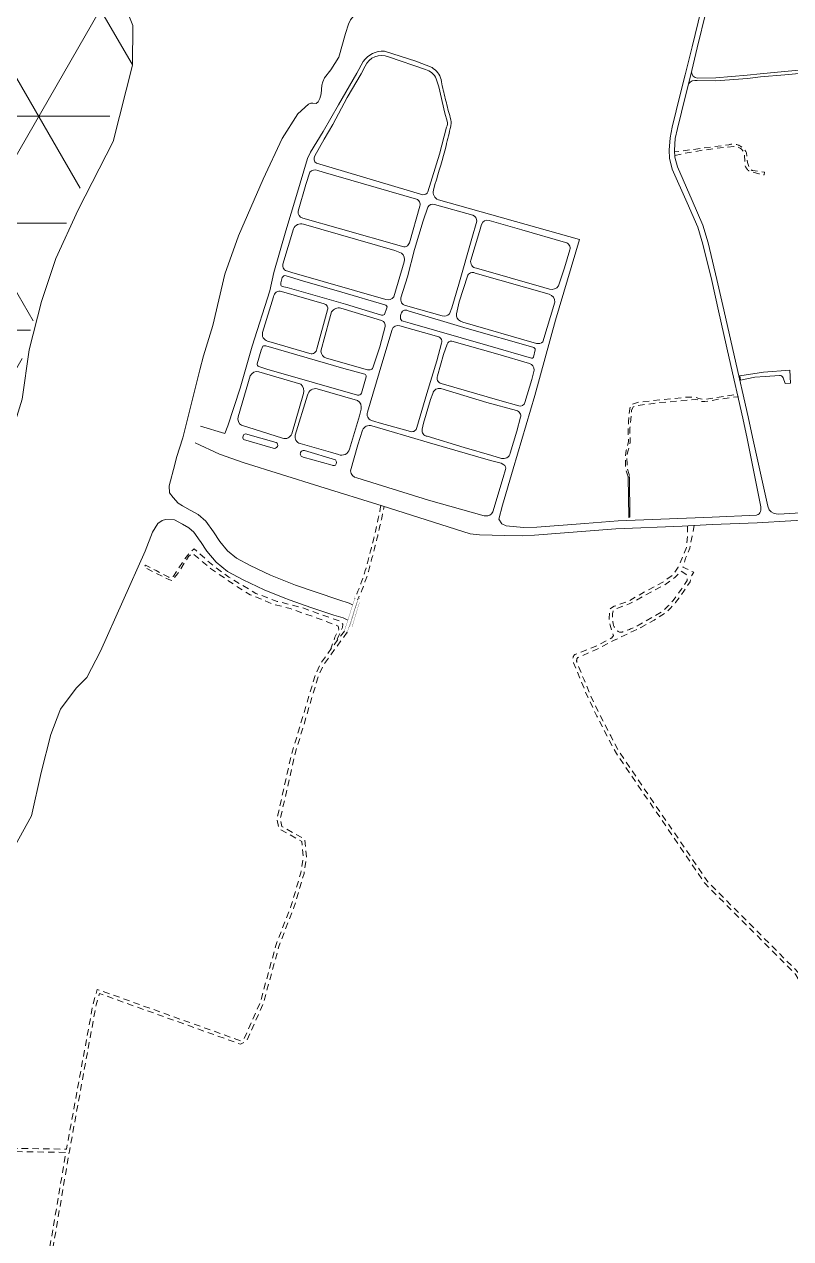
# Model space of a CAD drawing. Header units: metres. Extents: x 556238 to 587446, y 1177111 to 1219372.
# Drawn here: x 558634 to 559350, y 1212193 to 1213328 of the extents above; entities that cross this region are included whole.
import ezdxf

# ---------------------------------------------------------------- set-up
doc = ezdxf.new("R2010")
doc.units = ezdxf.units.M
doc.header["$MEASUREMENT"] = 0
doc.linetypes.add('Xr_Nen GT$0$MON', pattern=[10, 6, -4])
for name, color, linetype, lineweight in [('Table', 7, 'Continuous', 18), ('Xr_Nen GT$0$CAU-CONG', 4, 'Continuous', 0), ('Xr_Nen GT$0$DUONG BT-NEN BT', 38, 'Continuous', 0), ('Xr_Nen GT$0$DUONG NHUA', 38, 'Continuous', 0), ('Xr_Nen GT$0$DUONG_DA', 38, 'Xr_Nen GT$0$MON', 0), ('Xr_Nen GT$1$SONG_HO', 250, 'Continuous', 0)]:
    doc.layers.add(name, color=color, linetype=linetype, lineweight=lineweight)
doc.layers.add('Xr_GT Ben Luc$1$3- VUNG CANH QUAN', color=7, linetype='Continuous', lineweight=15, true_color=0xe6ffcc)
doc.linetypes.add('Xr_Nen GT$0$TAL_N_P', pattern='A,2,[130,ltypeshp.shx,S=1,R=0,X=0,Y=-1],4,[130,ltypeshp.shx,S=2,R=0,X=0,Y=-2],2', length=8)
doc.linetypes.add('Xr_Nen GT$0$TAL_N_T', pattern='A,2,[130,ltypeshp.shx,S=1,R=0,X=0,Y=1],4,[130,ltypeshp.shx,S=2,R=0,X=0,Y=2],2', length=8)

# ---------------------------------------------------------------- blocks, each defined once
blk = doc.blocks.new('Xr_GT Ben Luc')
at = {"layer": 'Xr_GT Ben Luc$1$3- VUNG CANH QUAN', "true_color": 0x2776bb}
h = blk.add_hatch(dxfattribs=at)
h.set_pattern_fill('NET3', color=152, scale=800)
h.set_pattern_definition([(0, (2.86, 41.65), (0, 100), []), (60, (2.86, 41.65), (-86.6025404, 50), []), (120, (2.86, 41.65), (-86.6025404, -50), [])])
h.paths.add_polyline_path([(556945, 1214498.3), (556870.4, 1214384.8), (556844.9, 1214310.8), (556823, 1214247.1), (556819.1, 1214216.6), (556813.1, 1214169.5), (556805.6, 1214111), (556809, 1214074), (556813.8, 1214021.3), (556818.1, 1213975.7), (556841.1, 1213933.4), (556866.6, 1213886.5), (556867.5, 1213885.6), (556918.5, 1213849.8), (556936.9, 1213836.8), (556973.5, 1213811.1), (557011.1, 1213798.3), (557130.9, 1213757.7), (557166.3, 1213740.9), (557220, 1213715.3), (557267.7, 1213696.5), (557307.7, 1213680.9), (557385.1, 1213648.2), (557443.6, 1213635.3), (557561, 1213612.2), (557588.7, 1213607), (557616.7, 1213610.2), (557698, 1213614.8), (557747.1, 1213611.8), (557789.1, 1213608.6), (557845.1, 1213604.3), (557882.1, 1213599.1), (557927, 1213592.8), (557977.8, 1213574.2), (558030.2, 1213559.6), (558124.9, 1213538.8), (558198.8, 1213528.6), (558229.1, 1213529.2), (558291.4, 1213530.3), (558320.6, 1213530.8), (558372.9, 1213532.5), (558442.6, 1213534.7), (558509.5, 1213536.7), (558605.3, 1213533.4), (558646.6, 1213526.9), (558696.9, 1213480.1), (558721.6, 1213449.4), (558738, 1213423.7), (558751.9, 1213402), (558750.7, 1213374.1), (558748.6, 1213323.9), (558738.6, 1213300.4), (558728.4, 1213276.3), (558711.3, 1213235.8), (558691.7, 1213189.8), (558668.2, 1213128.5), (558652.7, 1213088.1), (558635.8, 1213029.1), (558621.2, 1212978.2), (558613.4, 1212950.8), (558565.7, 1212857), (558551.6, 1212818.7), (558529.2, 1212757.8), (558514.3, 1212738.3), (558483.1, 1212697.2), (558451, 1212628.9), (558434.8, 1212573.9), (558419.7, 1212522.3), (558390.2, 1212457.7), (558367, 1212415.7), (558340.7, 1212370.1), (558301, 1212305.1), (558268, 1212255), (558253.9, 1212233.6), (558224.4, 1212184), (558209.1, 1212158.3), (558191.5, 1212116.2), (558149.5, 1212008.9), (558131.6, 1211945.2), (558117.7, 1211880.8), (558113.3, 1211856.2), (558116.9, 1211802.7), (558125.3, 1211744.8), (558134.9, 1211687), (558139.7, 1211641.3), (558160, 1211584.7), (558173.1, 1211552.7), (558184.3, 1211525.6), (558197.4, 1211519.7), (558227.7, 1211471.5), (558268.7, 1211420.3), (558331.9, 1211360.2), (558343.9, 1211337.3), (558333, 1211324.3), (558392.2, 1211289.9), (558420.9, 1211252.6), (558461.7, 1211220.8), (558513.3, 1211168.9), (558572.8, 1211122), (558612.4, 1211086.6), (558634.1, 1211067.1), (558732.3, 1210988.1), (558791.7, 1210939.5), (558869.7, 1210873.1), (558898.1, 1210850.4), (558959.5, 1210808.3), (558989.4, 1210787.9), (559068.2, 1210739.4), (559139, 1210688.4), (559179.2, 1210659.2), (559221.8, 1210618.3), (559267, 1210575.1), (559311.2, 1210532.7), (559120.7, 1210411.8), (558960.2, 1210600.8), (558838.1, 1210720.5), (558677.6, 1210861.7), (558495.5, 1210979), (558392.6, 1211038.8), (558258.4, 1211199.2), (558165, 1211318.8), (558109.9, 1211467.2), (558052, 1211667.8), (557980.1, 1211809), (558023.2, 1211933.5), (558121.4, 1212227.9), (558210.1, 1212472), (558274.9, 1212592.7), (558461.7, 1212781.8), (558461.7, 1212817.7), (558466.5, 1212980.4), (558495.4, 1213075), (558548.1, 1213170.7), (558560.1, 1213228.2), (558555.3, 1213280.8), (558548.1, 1213326.3), (558533.7, 1213362.2), (558509.8, 1213383.7), (558461.9, 1213395.7), (558325.3, 1213419.6), (558188.8, 1213434), (558078.7, 1213457.9), (557937.3, 1213491.4), (557779.3, 1213522.5), (557652.3, 1213556), (557306, 1213643.3), (557035.4, 1213724.6), (556815, 1213849.1), (556750.4, 1213887.4), (556726.4, 1213913.7), (556712, 1213937.6), (556714.4, 1213987.9), (556728.8, 1214023.8), (556738.4, 1214107.6), (556783.9, 1214239.2), (556819.6, 1214410.8), (556850.8, 1214468.2), (556891.5, 1214511.3)])

msp = doc.modelspace()

# ---------------------------------------------------------------- linework, layer by layer
at = {"layer": 'Xr_Nen GT$0$CAU-CONG', "const_width": 0.2, "flags": 128}
for points in [[(558931.42977, 1212760.37061), (558932.74942, 1212760.74017), (558942.37513, 1212790.9871), (558941.85654, 1212792.9217)], [(558947.39772, 1212791.35907), (558945.12, 1212790.03422), (558935.48989, 1212759.57773), (558935.69873, 1212758.54237)], [(558937.68864, 1212764.7976), (558944.81276, 1212788.11714)], [(558946.84818, 1212787.62424), (558939.83358, 1212764.17888)]]:
    msp.add_lwpolyline(points, dxfattribs=at)
at = {"layer": 'Xr_Nen GT$0$DUONG BT-NEN BT', "flags": 128}
for points in [[(559256.91852, 1213283.56429, 0.4044660416), (559262.62787, 1213277.34187), (559279.56937, 1213277.74569), (559309.00124, 1213280.11404), (559321.06737, 1213281.51599), (559343.8639, 1213283.51056), (559360.85544, 1213284.98714), (559373.8935, 1213285.19899), (559385.12601, 1213284.24596), (559393.27331, 1213283.2042, 0.1644666087), (559398.48791, 1213284.87771), (559411.81036, 1213291.74213), (559427.66603, 1213299.95438, 0.0905272179), (559437.42955, 1213307.50779, 0.0754360202), (559439.65269, 1213310.89222), (559448.57005, 1213325.51389), (559492.83516, 1213398.82507)], [(559361.00987, 1213281.98925), (559344.12539, 1213280.52198), (559321.37129, 1213278.53112), (559309.29476, 1213277.12796), (559279.74457, 1213274.75009), (559262.31212, 1213274.99066, 0.3085717532), (559254.0747, 1213271.89767, -0.3085717532)]]:
    msp.add_lwpolyline(points, format="xyb", dxfattribs=at)
msp.add_lwpolyline([(559302.00823, 1212999.24727), (559324.18117, 1213002.50113), (559348.67994, 1213004.46381), (559349.35188, 1212992.22302), (559344.28672, 1212992.01641), (559342.47772, 1212997.43957, 0.3904939813), (559339.01482, 1212999.35057), (559325.68005, 1212998.52417), (559316.06658, 1212997.90438), (559302.73182, 1212995.21864)], format="xyb", close=True, dxfattribs=at)
msp.add_lwpolyline([(559198.3057, 1212866.91333), (559197.73523, 1212904.78434), (559199.13303, 1212904.96721), (559199.23678, 1212867.24261)], close=True, dxfattribs=at)
at = {"layer": 'Xr_Nen GT$0$DUONG NHUA', "flags": 128}
for points in [[(559265.83741, 1213341.16185), (559257.49247, 1213306.71025), (559251.01588, 1213280.52383), (559246.52476, 1213261.94469), (559238.86865, 1213231.41054), (559236.87825, 1213221.66988), (559235.95258, 1213209.97886), (559236.55162, 1213202.65455), (559238.76771, 1213192.35763), (559252.91229, 1213160.87627), (559262.86722, 1213138.15108), (559267.6847, 1213122.19101), (559275.83211, 1213088.18354), (559282.21216, 1213059.78901), (559292.14148, 1213015.8201), (559304.96714, 1212959.76153), (559308.96361, 1212940.7884), (559321.84648, 1212876.69213), (559321.74636, 1212873.68202, -0.2383576331), (559319.10993, 1212869.58714, -0.0642441804), (559317.69418, 1212868.98444), (559276.33363, 1212867.17194), (559188.545, 1212863.563), (559157.263, 1212861.264), (559112.408, 1212857.645), (559099.89136, 1212857.46996), (559084.00198, 1212859.03429), (559079.71998, 1212860.97999), (559076.88435, 1212865.11627), (559080.44681, 1212878.2725), (559090.26218, 1212912.15203), (559110.60638, 1212980.6866), (559130.05613, 1213051.3143), (559152.35936, 1213126.58732), (559020.52529, 1213163.61353, -0.4011976102), (559016.11226, 1213172.61599), (559017.30368, 1213177.96441, 0.0120617157), (559027.67889, 1213214.08853, 0.0033460266), (559032.0964, 1213232.5378, 0.0855355339), (559032.32874, 1213236.56219, 0.061439879), (559030.46995, 1213244.30146, 0.0058414962), (559026.46961, 1213260.27973, -0.018534873), (559023.01476, 1213276.01303, 0.1883027938), (559014.6503, 1213287.15754), (558999.62541, 1213293.27152), (558970.16312, 1213302.48575, 0.2708209355), (558950.41381, 1213292.81169), (558944.4503, 1213281.89938), (558927.24543, 1213252.4447), (558912.8292, 1213227.39943), (558900.97966, 1213208.05135), (558898.18611, 1213202.29018), (558888.03204, 1213167.64188), (558878.19201, 1213134.54723), (558866.95496, 1213095.7182), (558863.00013, 1213078.65359), (558846.56692, 1213026.80464), (558835.24849, 1212987.66455), (558823.95327, 1212952.62614), (558821.10379, 1212945.31739), (558798.22971, 1212952.25609)], [(559270.78298, 1213339.87955), (559262.352, 1213305.53317), (559255.8728, 1213279.33618), (559251.37979, 1213260.74924), (559243.74535, 1213230.30146), (559241.83844, 1213220.96942), (559240.96874, 1213209.98537), (559241.50838, 1213203.38745), (559243.90271, 1213194.35827), (559257.48271, 1213162.90402), (559267.56732, 1213139.88282), (559272.5133, 1213123.49699), (559280.70273, 1213089.31413), (559287.08994, 1213060.88778), (559297.01712, 1213016.92837), (559309.85086, 1212960.83447), (559313.85328, 1212941.8331), (559328.29087, 1212877.31548), (559329.62025, 1212873.93405, 0.211515642), (559338.57189, 1212869.92548), (559424.7207, 1212875.24079)], [(559006.04099, 1213168.38772), (558906.65769, 1213197.9222, -0.4138015819), (558905.14462, 1213204.70043), (558913.79614, 1213220.32687), (558921.9375, 1213233.95751), (558935.3332, 1213259.20337), (558948.35174, 1213281.31811), (558952.18101, 1213288.48596, -0.413720792), (558974.03142, 1213297.2198), (559008.41676, 1213285.29817, -0.246181866), (559018.55855, 1213276.60578), (559020.84291, 1213269.21175), (559026.66085, 1213244.66205), (559028.70299, 1213237.0381, -0.1831872114), (559028.15677, 1213231.62905), (559021.49965, 1213206.23566), (559010.71167, 1213171.23124, -0.3293908887), (559006.04099, 1213168.38772, 0.1435934085)], [(559063.35583, 1212868.48726), (559011.25785, 1212883.14366), (558944.44719, 1212903.79846, -0.3879222744), (558938.57093, 1212910.34992), (558945.39849, 1212934.59294), (558949.52327, 1212948.38503, -0.3745387267), (558958.513, 1212952.55962), (558974.29984, 1212947.74056), (559012.34444, 1212936.47586), (559069.11464, 1212920.08283), (559079.32069, 1212917.44072), (559081.75332, 1212916.17249, -0.3287539528), (559083.28691, 1212911.68078), (559080.9525, 1212904.29757), (559071.48218, 1212871.9813, -0.3478664271), (559064.4491, 1212868.28226), (559063.35583, 1212868.48726)], [(558891.80379, 1212927.62926, 0.4648356996), (558894.18689, 1212923.19467), (558921.28231, 1212915.70748, 0.3298935613), (558924.30935, 1212915.86876, 0.3944334598), (558924.46226, 1212920.79655), (558895.43505, 1212929.40414, 0.3895340968), (558891.80379, 1212927.62926, 0.4621817023)]]:
    msp.add_lwpolyline(points, format="xyb", dxfattribs=at)
for points in [[(558912.96264, 1213189.644), (558999.96935, 1213164.20611, -0.4378659307), (559003.12262, 1213157.85636), (558993.51842, 1213123.45488, -0.4861006751), (558986.16079, 1213120.39935), (558928.99204, 1213136.687), (558893.7985, 1213146.38979, -0.3842956294), (558889.59414, 1213152.97827), (558896.8581, 1213178.02672), (558900.54214, 1213189.51544, -0.3219534272), (558907.80427, 1213191.09093)], [(559023.96653, 1213055.27613, 0.2670457859), (559030.91208, 1213057.16905), (559033.14053, 1213062.66212), (559039.57133, 1213084.88503), (559051.91399, 1213127.63185), (559056.41414, 1213143.61719, 0.3270569376), (559052.73562, 1213149.23369), (559017.02454, 1213159.34066, 0.3431568264), (559010.7104, 1213156.77966), (559006.40061, 1213143.96454), (558998.29016, 1213117.22907), (558991.56424, 1213091.56245), (558985.61566, 1213072.18365, 0.4390732996), (558989.96126, 1213064.76057)], [(558883.69524, 1213095.6681), (558971.57692, 1213070.36759, 0.3156753458), (558978.85524, 1213072.87066), (558988.5561, 1213105.6518, 0.2872490053), (558986.24026, 1213113.96391), (558979.71808, 1213116.37251), (558894.45192, 1213140.82203, 0.3645109923), (558885.14125, 1213136.66598), (558875.39007, 1213103.56441, 0.4746631614), (558879.87991, 1213096.99975)], [(559058.90145, 1213134.19508), (559050.81849, 1213107.33633, 0.4550410628), (559056.01766, 1213099.66016), (559119.11672, 1213081.63454), (559124.36241, 1213080.23257, 0.3082025201), (559132.7191, 1213083.15832), (559138.27492, 1213100.17881), (559143.34599, 1213116.97652, 0.434240954), (559139.38127, 1213123.8033), (559098.45199, 1213135.56734), (559068.02806, 1213144.43749, 0.4056218202), (559060.8914, 1213140.65834)], [(559043.38344, 1213049.44801), (559112.07279, 1213029.50624, 0.2735705216), (559118.20787, 1213031.08273), (559129.2568, 1213068.02422, 0.3716731052), (559123.88123, 1213075.38096), (559054.78589, 1213095.26287, 0.4545600986), (559047.70972, 1213092.34635), (559040.05681, 1213068.43175), (559037.42758, 1213057.16304, 0.3745871369), (559041.05022, 1213050.33179)], [(558879.38659, 1213081.67167), (558933.77384, 1213066.03051), (558967.26486, 1213055.87881, 0.2575519504), (558970.10425, 1213056.48351), (558972.4317, 1213062.76291, 0.500123473), (558970.66284, 1213065.50721), (558930.38956, 1213077.42343), (558893.59738, 1213087.81205), (558878.31158, 1213092.65936, 0.368060486), (558874.77394, 1213091.1709), (558873.47058, 1213085.96132, 0.51639316), (558876.11383, 1213082.26781)], [(558864.26122, 1213030.54368), (558900.50843, 1213020.03152, 0.4721901414), (558906.89725, 1213024.4027), (558917.0456, 1213060.83237, 0.4237298401), (558913.73032, 1213066.49189), (558874.01655, 1213078.11232, 0.4695397658), (558866.51112, 1213073.05096), (558856.37548, 1213039.82873, 0.4302047521), (558861.02608, 1213031.63853)], [(558932.64835, 1213061.55055), (558967.55159, 1213050.88754, -0.399905626), (558970.78524, 1213045.15307), (558965.87622, 1213026.26586), (558959.75644, 1213007.59803, -0.4356985975), (558954.38225, 1213004.91285), (558916.01942, 1213015.75043, -0.3270549684), (558910.82733, 1213022.39511), (558918.84718, 1213052.20969), (558920.85328, 1213058.95748, -0.3373476681), (558929.49001, 1213062.34401)], [(558994.20402, 1213048.27797), (559066.68736, 1213027.43141), (559107.60281, 1213015.70892, 0.434126046), (559109.32512, 1213016.7416), (559110.98992, 1213023.3964, 0.4343119715), (559108.6362, 1213025.97803), (559047.27297, 1213043.27685), (558992.42941, 1213059.99215, 0.1333428436), (558989.5422, 1213060.5375, 0.1333428436), (558987.06647, 1213059.49827, 0.1842956052), (558985.19556, 1213053.56674, 0.4050314272), (558987.53799, 1213050.15242)], [(558965.34963, 1212955.30585), (558994.62249, 1212947.18036, 0.4374495819), (559000.51073, 1212950.82276), (559009.82547, 1212982.57159), (559019.14466, 1213013.09113), (559023.58224, 1213029.65998, 0.4830493323), (559018.75948, 1213036.16042), (558984.47053, 1213045.98799, 0.3839225484), (558977.23639, 1213042.45763), (558967.58611, 1213010.48179), (558954.45466, 1212965.19205, 0.450322696), (558958.06378, 1212957.53996), (558961.03212, 1212956.5857)], [(558860.29651, 1213005.56257), (558945.03123, 1212981.09431, 0.3961799845), (558948.63531, 1212982.94005), (558953.05316, 1212998.34549, 0.3897125668), (558951.88183, 1213000.68645), (558932.23955, 1213006.04369), (558871.06797, 1213023.76928), (558859.3322, 1213027.20432, 0.2154132736), (558856.44888, 1213026.79918), (558855.00727, 1213023.15267), (558851.13083, 1213010.29563, 0.3515863322), (558852.75264, 1213007.99964)], [(559107.8489, 1212995.69204), (559101.37159, 1212974.37392, -0.3843512229), (559095.78962, 1212971.01324), (559077.82991, 1212976.03699), (559023.10418, 1212992.03133, -0.4503783855), (559019.77577, 1212999.0992), (559025.3255, 1213019.18426), (559028.59001, 1213028.91587, -0.3670828587), (559033.06252, 1213031.61823), (559075.93344, 1213019.30592), (559105.53263, 1213010.73381, -0.341613108), (559110.01672, 1213004.59066)], [(558883.60821, 1212945.14296), (558894.44968, 1212982.59765, 0.2852173174), (558891.9676, 1212991.34774), (558852.93125, 1213002.87176, 0.3701028595), (558844.7954, 1212999.22013), (558833.4695, 1212960.94665, 0.3514538183), (558836.71004, 1212953.02331), (558874.85182, 1212940.87124, 0.4007510473)], [(558891.36633, 1212935.94098), (558919.6641, 1212927.92902), (558927.14288, 1212925.70724, 0.4799936183), (558937.45132, 1212930.82411), (558946.96094, 1212961.88842), (558948.37847, 1212968.02524, 0.3135953571), (558945.14441, 1212976.1045), (558907.40129, 1212986.96513, 0.4580947312), (558898.44038, 1212981.10768), (558886.91651, 1212943.84679, 0.4242391248)], [(559044.59975, 1212932.32681), (559070.39248, 1212924.85772), (559079.43512, 1212922.07756, 0.4426750267), (559087.57559, 1212926.90439), (559093.93119, 1212947.52225), (559097.35292, 1212960.51535, 0.4392589553), (559093.41762, 1212966.65135), (559065.91997, 1212974.35353), (559022.89985, 1212987.26121, 0.4435321312), (559015.43627, 1212982.75242), (559013.32952, 1212977.1814), (559006.77866, 1212954.85368), (559005.41939, 1212949.23764, 0.4613104185), (559010.13501, 1212942.72874)], [(558840.44615, 1212945.14177), (558869.14718, 1212936.97612, -0.8917360232), (558866.33487, 1212931.64087), (558838.60109, 1212939.63739, -0.5366474733)]]:
    msp.add_lwpolyline(points, format="xyb", close=True, dxfattribs=at)
msp.add_lwpolyline([(558793.2433, 1212936.56805), (558816.21807, 1212925.85962), (558838.1165, 1212918.12243), (558909.76736, 1212895.87251), (558967.92834, 1212877.75293), (559050.19926, 1212851.68663), (559059.08572, 1212850.53567), (559082.70988, 1212850.04888), (559098.80359, 1212849.60602), (559110.307, 1212850.324), (559186.236, 1212856.332), (559248.29581, 1212858.85884), (559276.161, 1212860.221), (559318.373, 1212861.981), (559381.194, 1212865.448)], dxfattribs=at)
at = {"layer": 'Xr_Nen GT$0$DUONG_DA', "flags": 128}
for points in [[(559241.37006, 1213205.07857), (559250.33495, 1213207.03321), (559267.12965, 1213209.94111), (559287.1669, 1213212.68287), (559296.64506, 1213213.34756, -0.2852580943), (559305.45813, 1213208.69488, -0.1098740052), (559306.39514, 1213205.77401), (559306.81082, 1213197.29948, 0.2851841388), (559311.63304, 1213190.32043), (559319.78102, 1213187.91103), (559324.93578, 1213186.91401), (559325.26833, 1213189.40652), (559314.37677, 1213190.98512, -0.3381137199), (559310.63533, 1213194.80697), (559309.30507, 1213198.46264), (559308.39049, 1213207.51876, 0.3732038998), (559291.92842, 1213215.16246), (559241.10191, 1213208.35714)], [(558966.90298, 1212878.0723, -0.0185109502), (558955.57743, 1212829.50845, -0.0512565939), (558942.37513, 1212790.9871, -0.0497853189)], [(558966.90291, 1212878.07237), (558969.78266, 1212877.16542, -0.0183658436), (558958.48655, 1212828.77348, -0.053465624), (558945.12, 1212790.03422, -0.0497168167)], [(559253.1176, 1212859.09467), (559253.34131, 1212849.75877), (559252.35829, 1212838.85495), (559248.63201, 1212829.84003), (559244.50066, 1212820.38357), (559239.53183, 1212813.18795), (559230.3044, 1212806.3698), (559213.60392, 1212797.5172), (559198.13403, 1212788.75947), (559184.7217, 1212783.92594), (559181.18135, 1212781.7045), (559180.21495, 1212777.342), (559180.0025, 1212772.31795), (559180.99957, 1212766.19757), (559183.97533, 1212756.65086), (559182.69775, 1212754.50769), (559169.5937, 1212747.40924), (559147.85702, 1212738.68737, 0.3245747202), (559146.861, 1212731.01479), (559153.80997, 1212713.98172), (559160.03922, 1212699.08029), (559168.43982, 1212681.27574), (559178.79927, 1212661.49925), (559186.7555, 1212646.28502), (559269.89474, 1212524.46613), (559354.5467, 1212439.65727), (559364.23928, 1212421.36411), (559367.90106, 1212396.36029), (559366.97737, 1212364.9755), (559362.63353, 1212328.38953), (559363.5743, 1212302.37873), (559369.7562, 1212282.04311), (559443.27002, 1212188.06455), (559528.76833, 1212092.89971), (559581.08197, 1212045.23875), (559595.75483, 1212027.73348), (559602.92136, 1211982.687), (559604.488, 1211947.90923), (559604.488, 1211942.25697), (559647.88709, 1211904.73574), (559680.93291, 1211880.43652), (559714.53533, 1211866.94248), (559730.11588, 1211866.63852), (559776.23325, 1211877.57524), (559793.16362, 1211919.9345), (559834.28625, 1212032.70424), (559840.8667, 1212057.72297), (559851.11261, 1212090.78146), (559861.90121, 1212130.91232), (559871.329, 1212157.23565), (559875.17964, 1212163.39067), (559906.6256, 1212206.57137), (559931.49273, 1212243.28043), (559952.30799, 1212280.1309), (559966.35739, 1212299.92536), (559990.24628, 1212335.88216), (560011.41604, 1212367.6099), (560026.83631, 1212390.0476)], [(559259.55994, 1212859.58564), (559257.56658, 1212849.48113), (559255.30518, 1212838.13088), (559251.41711, 1212828.72454), (559248.9515, 1212820.49093), (559255.85122, 1212817.0791), (559259.14363, 1212815.62677), (559256.31135, 1212811.38195), (559255.68082, 1212806.73502), (559249.79968, 1212797.91971), (559242.16594, 1212787.43709), (559237.41361, 1212782.10673), (559232.3272, 1212777.37213), (559221.97337, 1212770.92394), (559209.6092, 1212763.93167), (559184.05516, 1212751.83112), (559170.9205, 1212744.71609), (559150.66503, 1212736.01643, 0.2356206082), (559149.861, 1212731.60321), (559156.58284, 1212715.12689), (559162.78113, 1212700.2995), (559171.1263, 1212682.61241), (559181.45675, 1212662.8913), (559189.3325, 1212647.83098), (559272.21526, 1212526.38787), (559356.9873, 1212441.45873), (559367.13258, 1212422.31114), (559370.90749, 1212396.53484), (559369.97215, 1212364.75409), (559365.63996, 1212328.26616), (559366.55822, 1212302.87754), (559372.4638, 1212283.45089), (559445.56998, 1212189.99345), (559530.89967, 1212095.01629), (559583.25152, 1212047.32052), (559598.58717, 1212029.02452), (559605.9107, 1211982.99115), (559607.488, 1211947.97677), (559607.488, 1211943.62903), (559649.75963, 1211907.08257), (559682.40376, 1211883.07872), (559715.11097, 1211869.94418), (559730.569, 1211869.98939), (559773.96475, 1211879.98276), (559790.36087, 1211921.00535), (559831.42024, 1212033.60161), (559837.98192, 1212058.54897), (559848.23025, 1212091.61525), (559859.03575, 1212131.80899), (559868.6139, 1212158.55215), (559872.69236, 1212165.07133), (559904.17046, 1212208.29616), (559928.9406, 1212244.86203), (559949.77201, 1212281.7411), (559963.88419, 1212301.62403), (559987.74913, 1212337.54477), (560008.93196, 1212369.2921), (560024.3714, 1212391.75769)], [(558919.73021, 1212743.07693), (558923.91792, 1212754.90972), (558927.528, 1212762.05274), (558926.95038, 1212765.37169), (558912.7266, 1212770.85521), (558882.14821, 1212781.79374), (558866.33602, 1212785.76204), (558844.72199, 1212794.71536), (558833.0975, 1212801.85838), (558807.738, 1212819.19208), (558790.82418, 1212833.36381), (558787.14184, 1212830.2613), (558776.88921, 1212814.17157), (558771.82352, 1212807.80742), (558768.86324, 1212808.88973), (558745.74157, 1212820.22509), (558747.11344, 1212822.38966), (558756.86071, 1212817.2669), (558765.74155, 1212812.50492), (558768.8462, 1212810.91759, 0.3610495857), (558773.0339, 1212811.85553), (558782.9978, 1212827.22379), (558787.83538, 1212833.50094), (558792.47505, 1212837.48145), (558811.10316, 1212821.03097), (558824.78613, 1212811.09527), (558850.05687, 1212795.94349), (558869.80888, 1212788.49072), (558892.33589, 1212782.79076), (558929.41336, 1212769.71542), (558931.14622, 1212767.19009), (558931.07404, 1212764.08758), (558927.53568, 1212756.63213), (558925.34227, 1212750.94125)]]:
    msp.add_lwpolyline(points, format="xyb", dxfattribs=at)
for points in [[(559197.73523, 1212904.78434), (559195.30601, 1212913.21724), (559195.13115, 1212922.36153), (559196.06276, 1212929.66751), (559198.04442, 1212937.58869), (559197.81129, 1212946.67474), (559198.04305, 1212956.14668), (559199.20871, 1212968.31965), (559200.24347, 1212972.34272), (559207.79922, 1212974.5899), (559251.05237, 1212979.11942), (559260.69247, 1212979.35831), (559263.68318, 1212977.86403), (559269.00801, 1212977.24445), (559299.90023, 1212981.90807), (559300.40635, 1212979.69716), (559284.72377, 1212977.66269), (559269.32246, 1212975.17064), (559264.22185, 1212975.46564), (559262.76046, 1212976.65217), (559260.86529, 1212977.15415), (559243.63703, 1212975.41635), (559227.23223, 1212974.36381), (559207.18722, 1212971.4166), (559202.40075, 1212970.15737), (559201.05361, 1212966.89444), (559200.48284, 1212961.40824), (559199.50216, 1212950.75944), (559199.38799, 1212947.15423), (559199.80131, 1212940.0207), (559199.71004, 1212937.32823), (559198.56727, 1212932.72889), (559197.40276, 1212928.46196), (559196.58022, 1212923.93486), (559196.71827, 1212916.52929), (559196.92379, 1212913.10662), (559198.79744, 1212906.95385), (559199.13303, 1212904.96721)], [(558932.74942, 1212760.74017), (558921.98619, 1212746.48996), (558910.61017, 1212730.41338), (558905.45017, 1212719.23129), (558883.08718, 1212644.54684), (558869.68063, 1212584.55194), (558871.78669, 1212576.0457), (558892.97199, 1212564.20876), (558894.33847, 1212549.68943), (558892.12621, 1212534.92034), (558882.78083, 1212503.37393), (558868.66723, 1212466.99602), (558853.97964, 1212413.09067), (558839.11615, 1212380.01401), (558835.5585, 1212377.94258), (558701.97144, 1212425.91754), (558697.94624, 1212412.21901), (558673.17565, 1212276.59517), (558550.6328, 1212278.46186), (558486.18976, 1212279.26788)], [(558935.48989, 1212759.57773), (558924.40793, 1212744.71921), (558913.16245, 1212728.8609), (558908.26583, 1212718.18871), (558886.25332, 1212644.44103), (558872.75137, 1212584.63206), (558874.38601, 1212578.02989), (558895.81112, 1212566.05896), (558897.35953, 1212549.60657), (558895.0621, 1212534.26891), (558885.62228, 1212502.40368), (558871.52063, 1212466.05659), (558856.81236, 1212412.07533), (558841.45785, 1212377.90599), (558835.86006, 1212374.64669), (558703.95256, 1212422.01846), (558700.86906, 1212411.5247), (558675.90028, 1212274.81576), (558651.60395, 1212131.63627), (558636.61931, 1212024.65385)], [(558486.15224, 1212276.26812), (558550.5912, 1212275.46214), (558672.65157, 1212273.60281), (558648.64005, 1212132.10173), (558633.64245, 1212025.02573)]]:
    msp.add_lwpolyline(points, dxfattribs=at)
msp.add_lwpolyline([(559247.43018, 1212816.66339), (559251.79262, 1212813.93866), (559253.25093, 1212811.13929), (559252.80112, 1212807.82422), (559247.33829, 1212799.63592), (559239.82806, 1212789.32291), (559235.26733, 1212784.20744), (559230.49529, 1212779.76547), (559220.44132, 1212773.50403), (559208.22704, 1212766.59652, -0.0206977715), (559193.20922, 1212759.97956, -0.0665274865), (559189.62456, 1212759.61287, -0.2209954575), (559183.8859, 1212767.13811), (559183.01278, 1212772.49762), (559183.20111, 1212776.9512), (559183.83891, 1212779.83036), (559186.04264, 1212781.21311), (559199.40204, 1212786.43103), (559215.0457, 1212794.88604), (559231.9072, 1212803.824), (559241.64873, 1212811.02201)], format="xyb", close=True, dxfattribs=at)
at = {"layer": 'Xr_Nen GT$1$SONG_HO', "linetype": 'Xr_Nen GT$0$TAL_N_T', "flags": 128}
msp.add_lwpolyline([(556739.78461, 1214511.98634), (556751.24235, 1214477.64133), (556765.70095, 1214448.20271), (556775.79463, 1214439.75269), (556799.80145, 1214425.8511), (556837.44847, 1214414.40273), (556860.09122, 1214406.49792), (556877.00501, 1214401.86405), (556860.06701, 1214382.42859), (556851.61011, 1214363.89312), (556834.96906, 1214326.00448), (556818.03166, 1214250.92448), (556808.74386, 1214211.749), (556800.01424, 1214173.31524), (556795.10366, 1214136.78951), (556787.45802, 1214081.66444), (556783.63877, 1214050.8629), (556788.00011, 1214003.01284), (556794.00181, 1213957.21939), (556803.28544, 1213919.75582), (556834.93075, 1213867.96558), (556858.14637, 1213827.74925), (556889.24602, 1213784.68163), (556915.43509, 1213767.23657), (557017.26517, 1213728.67105), (557148.7568, 1213688.32926), (557297.58322, 1213626.61759), (557390.60923, 1213591.45479), (557476.54262, 1213566.37742), (557554.22733, 1213553.13223), (557610.97059, 1213550.13388), (557693.63019, 1213552.85971), (557770.56101, 1213550.679), (557851.72674, 1213544.61897), (557934.65907, 1213531.53517), (557967.66844, 1213516.81586), (558015.40914, 1213500.18843), (558052.23756, 1213492.0111), (558118.11359, 1213479.41737), (558180.58582, 1213473.14807), (558236.78341, 1213471.51256), (558297.07299, 1213471.51256), (558389.68395, 1213480.51032), (558449.97353, 1213484.05386), (558475.89007, 1213484.32646), (558555.82155, 1213481.60063), (558593.60969, 1213476.64741), (558634.25756, 1213464.10873), (558653.89947, 1213452.66036), (558665.35721, 1213439.30397), (558684.72619, 1213419.13307), (558704.91376, 1213396.50894), (558716.91716, 1213372.2493), (558735.24404, 1213326.59939), (558734.69837, 1213289.52847), (558716.68254, 1213218.03351), (558683.93459, 1213154.1836), (558663.18369, 1213108.81218), (558649.81622, 1213068.74291), (558638.3416, 1213023.37381), (558631.79424, 1212977.30776), (558607.22806, 1212898.40977), (558589.47266, 1212855.49079), (558575.28679, 1212828.50539), (558564.10178, 1212798.52157), (558540.35519, 1212755.34879), (558517.4395, 1212711.46345), (558422.04127, 1212538.05923), (558402.32116, 1212482.88811), (558390.48905, 1212426.40339), (558357.12596, 1212365.65737), (558322.50619, 1212302.6047)], dxfattribs=at)
at = {"layer": 'Xr_Nen GT$1$SONG_HO', "linetype": 'Xr_Nen GT$0$TAL_N_P', "flags": 128}
for points in [[(559305.17813, 1213601.6343), (559302.91603, 1213600.06806), (559297.08442, 1213595.34455), (559288.98809, 1213587.74326), (559277.8051, 1213575.21965), (559271.47441, 1213568.01587), (559264.45184, 1213557.19555), (559253.52631, 1213538.05562), (559244.76385, 1213524.73413), (559237.28403, 1213514.97773), (559229.75, 1213509.14468), (559216.93102, 1213503.14521), (559202.21085, 1213497.24871), (559196.10028, 1213494.52549), (559190.75415, 1213490.43164), (559176.81006, 1213477.24404), (559159.93313, 1213460.67643), (559141.04478, 1213443.77589), (559133.14893, 1213437.18389), (559125.86871, 1213433.30482), (559117.45028, 1213429.24861), (559108.79518, 1213426.90966), (559097.96212, 1213425.213), (559090.4234, 1213424.31797), (559085.56437, 1213423.11533), (559080.33994, 1213420.91879), (559074.78704, 1213417.30535), (559067.78555, 1213412.13484), (559060.72964, 1213405.98866), (559056.04483, 1213400.47544), (559046.82379, 1213386.48222), (559036.74414, 1213369.76868), (559030.70179, 1213361.92131), (559023.33159, 1213355.63394), (559013.3709, 1213348.9421), (559006.76304, 1213345.26131), (558997.9143, 1213342.24997), (558991.40345, 1213340.18261), (558981.04743, 1213338.94567), (558961.7772, 1213337.30703), (558949.93663, 1213337.33654), (558944.06893, 1213336.58632), (558941.21336, 1213335.32469), (558938.35225, 1213331.84351), (558936.44037, 1213327.7251), (558933.90316, 1213319.01316), (558927.48954, 1213296.98754), (558920.17101, 1213284.95519), (558914.13107, 1213277.67569), (558912.53691, 1213273.87442), (558911.5782, 1213270.70545), (558911.251, 1213266.58408), (558910.92458, 1213262.77966), (558909.96271, 1213258.34194), (558908.37013, 1213255.17454), (558906.46457, 1213253.59361), (558903.29602, 1213253.91944), (558901.39441, 1213253.92418), (558899.17349, 1213252.9779), (558889.32639, 1213244.12321), (558874.6897, 1213221.0093), (558856.84652, 1213182.99935), (558833.89525, 1213130.0981), (558821.12857, 1213094.29505), (558809.91575, 1213046.1216), (558801.28819, 1213017.91872), (558797.76951, 1213004.92608), (558781.76526, 1212941.23082), (558776.01331, 1212922.84665), (558774.41205, 1212916.19096), (558768.97517, 1212896.54342), (558769.27552, 1212889.883), (558772.69868, 1212885.40536), (558777.44006, 1212880.31956), (558781.47593, 1212877.77901), (558788.7231, 1212873.61279), (558796.06195, 1212869.72427), (558803.29751, 1212863.30453), (558810.53624, 1212853.34047), (558816.32689, 1212844.43182), (558823.62697, 1212835.81435), (558832.00319, 1212828.94985), (558844.87025, 1212821.97618), (558863.75708, 1212812.98491), (558887.21702, 1212803.59733), (558906.28566, 1212796.95315), (558927.55488, 1212789.91756), (558937.19849, 1212786.92113), (558939.71983, 1212785.6521), (558940.54516, 1212785.23677)], [(558758.60188, 1212861.08234), (558753.65323, 1212853.20224), (558746.70842, 1212835.46407), (558705.06748, 1212741.85446), (558692.19068, 1212717.22445), (558682.30714, 1212707.38503), (558667.47003, 1212687.69191), (558666.85208, 1212686.05678), (558658.53788, 1212664.03987), (558649.57625, 1212628.54926), (558640.60334, 1212588.12766), (558604.48847, 1212523.07556), (558603.96121, 1212522.12606), (558586.38902, 1212494.1494), (558584.16564, 1212490.60864), (558557.8326, 1212439.51139), (558545.13174, 1212414.86593), (558543.5484, 1212411.79348), (558495.0315, 1212328.06596), (558489.76712, 1212319.06086), (558454.63644, 1212258.96929), (558438.5963, 1212231.53368), (558403.29447, 1212161.32553), (558402.92873, 1212160.59759), (558390.75921, 1212128.49726), (558387.93581, 1212117.91808), (558391.6168, 1212113.5431), (558394.69943, 1212111.6348), (558399.97696, 1212109.45509), (558408.28058, 1212107.15487), (558413.25916, 1212105.77574), (558425.34704, 1212099.86282), (558433.32442, 1212094.62999), (558444.86747, 1212084.72822), (558455.47929, 1212075.05771), (558472.28688, 1212063.7851), (558497.13621, 1212051.44267), (558530.88779, 1212040.31384), (558557.03203, 1212030.84963), (558567.92756, 1212027.51716), (558576.19574, 1212025.8399), (558581.86282, 1212024.71602), (558591.52512, 1212022.79934), (558616.05649, 1212020.0848), (558633.13092, 1212021.00878)], [(558935.93983, 1212770.76542), (558931.56485, 1212772.96795), (558922.97422, 1212775.63582), (558901.46324, 1212782.752), (558881.96106, 1212789.54723), (558875.49979, 1212792.13281), (558857.74203, 1212799.23864), (558838.07029, 1212808.60379), (558823.60171, 1212816.44527), (558813.06632, 1212825.0788), (558804.27095, 1212835.46165), (558798.46535, 1212844.39133), (558798.17353, 1212844.84097), (558792.12249, 1212853.17039), (558787.45275, 1212857.3142), (558781.47383, 1212860.48147), (558774.00102, 1212864.77823), (558765.51329, 1212865.01033), (558762.55344, 1212864.0319), (558758.60188, 1212861.08234)]]:
    msp.add_lwpolyline(points, dxfattribs=at)

# ---------------------------------------------------------------- block references
at = {"layer": 'Table', "ltscale": 5}
msp.add_blockref('Xr_GT Ben Luc', (0, 0), dxfattribs=at)

doc.saveas('drawing.dxf')
